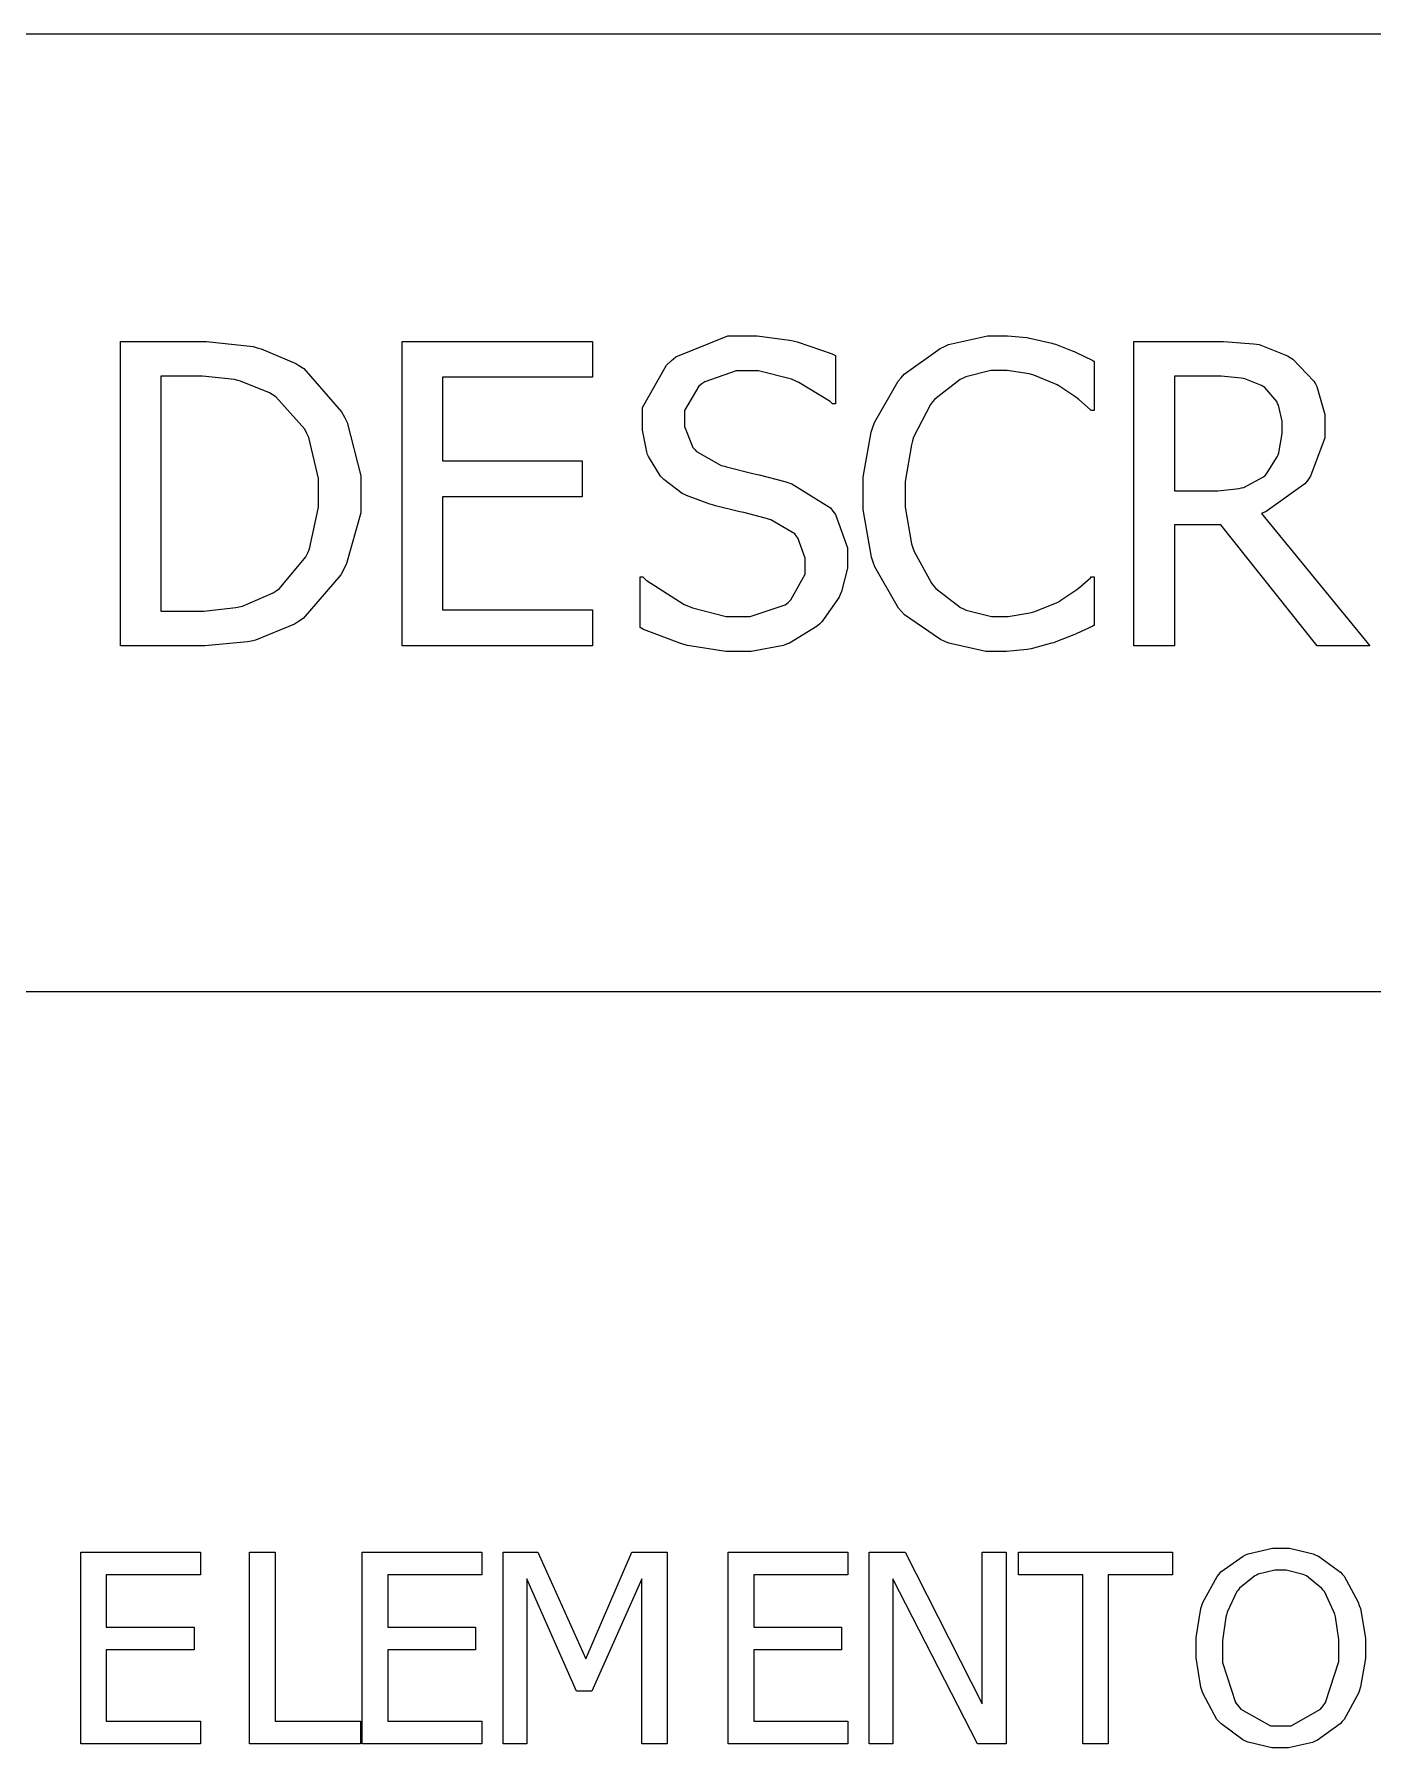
# Model space of a CAD drawing. Header units: millimetres. Extents: x 1974 to 2099, y 1386 to 1555.
# Drawn here: x 2086.174 to 2087.354, y 1488.356 to 1489.868 of the extents above; entities that cross this region are included whole.
import ezdxf

# ---------------------------------------------------------------- set-up
doc = ezdxf.new("R2010")
doc.units = ezdxf.units.MM
doc.layers.add('TEXTO', color=4, linetype='Continuous')

msp = doc.modelspace()

# ---------------------------------------------------------------- linework, layer by layer
at = {"layer": 'TEXTO', "color": 0}
for p, q in [((2098.7779, 1489.868), (2069.8934, 1489.868)), ((2086.2499, 1489.3284), (2086.2499, 1489.5971)), ((2086.2499, 1489.5971), (2086.3111, 1489.5971)), ((2086.3111, 1489.5971), (2086.3259, 1489.5971)), ((2086.3259, 1489.5971), (2086.3669, 1489.5924)), ((2086.3669, 1489.5924), (2086.3705, 1489.5914)), ((2086.4983, 1489.3284), (2086.4983, 1489.5971)), ((2086.4983, 1489.5971), (2086.6662, 1489.5971)), ((2086.6662, 1489.5971), (2086.6662, 1489.5654)), ((2086.7399, 1489.5835), (2086.7855, 1489.602)), ((2086.7855, 1489.602), (2086.8007, 1489.602)), ((2086.8007, 1489.602), (2086.8114, 1489.602)), ((2086.8114, 1489.602), (2086.84, 1489.5982)), ((2086.84, 1489.5982), (2086.8434, 1489.5975)), ((2086.8434, 1489.5975), (2086.8467, 1489.5968)), ((2086.8467, 1489.5968), (2086.8778, 1489.5861)), ((2086.973, 1489.5909), (2086.9767, 1489.5925)), ((2086.9767, 1489.5925), (2086.9803, 1489.5942)), ((2086.9803, 1489.5942), (2087.0146, 1489.602)), ((2087.0146, 1489.602), (2087.026, 1489.602)), ((2087.026, 1489.602), (2087.0323, 1489.602)), ((2087.0323, 1489.602), (2087.0493, 1489.6004)), ((2087.0493, 1489.6004), (2087.0513, 1489.5999)), ((2087.0513, 1489.5999), (2087.0532, 1489.5997)), ((2087.0532, 1489.5997), (2087.0715, 1489.5955)), ((2087.0715, 1489.5955), (2087.0732, 1489.5949)), ((2087.0732, 1489.5949), (2087.0747, 1489.5945)), ((2087.0747, 1489.5945), (2087.0894, 1489.5888)), ((2087.1439, 1489.3284), (2087.1439, 1489.5971)), ((2087.1439, 1489.5971), (2087.2133, 1489.5971)), ((2087.2133, 1489.5971), (2087.2228, 1489.5971)), ((2087.2228, 1489.5971), (2087.2493, 1489.595)), ((2087.2493, 1489.595), (2087.2519, 1489.5945)), ((2087.2519, 1489.5945), (2087.2544, 1489.5942)), ((2087.2544, 1489.5942), (2087.2792, 1489.5844)), ((2086.3705, 1489.5914), (2086.3741, 1489.5906)), ((2086.3741, 1489.5906), (2086.4047, 1489.5775)), ((2086.4047, 1489.5775), (2086.4072, 1489.5758)), ((2086.7314, 1489.5762), (2086.7357, 1489.5799)), ((2086.7357, 1489.5799), (2086.7399, 1489.5835)), ((2086.8778, 1489.5861), (2086.8807, 1489.5847)), ((2086.8807, 1489.5847), (2086.8807, 1489.5419)), ((2086.9412, 1489.568), (2086.973, 1489.5909)), ((2087.0894, 1489.5888), (2087.091, 1489.5881)), ((2087.091, 1489.5881), (2087.0924, 1489.5875)), ((2087.0924, 1489.5875), (2087.1075, 1489.5801)), ((2087.1075, 1489.5801), (2087.1089, 1489.5792)), ((2087.1089, 1489.5792), (2087.1089, 1489.5362)), ((2087.2792, 1489.5844), (2087.2816, 1489.5828)), ((2087.2816, 1489.5828), (2087.2839, 1489.5814)), ((2087.2839, 1489.5814), (2087.3024, 1489.5619)), ((2086.3128, 1489.5664), (2086.2856, 1489.5664)), ((2086.2856, 1489.5664), (2086.2856, 1489.3591)), ((2086.3223, 1489.5664), (2086.3128, 1489.5664)), ((2086.3506, 1489.5633), (2086.3223, 1489.5664)), ((2086.3533, 1489.5626), (2086.3506, 1489.5633)), ((2086.3559, 1489.5621), (2086.3533, 1489.5626)), ((2086.3813, 1489.5516), (2086.3559, 1489.5621)), ((2086.4072, 1489.5758), (2086.4115, 1489.573)), ((2086.4115, 1489.573), (2086.445, 1489.535)), ((2086.6662, 1489.5654), (2086.534, 1489.5654)), ((2086.534, 1489.5654), (2086.534, 1489.4917)), ((2086.7103, 1489.5388), (2086.7314, 1489.5762)), ((2086.793, 1489.5711), (2086.7653, 1489.5614)), ((2086.803, 1489.5711), (2086.793, 1489.5711)), ((2086.8127, 1489.5711), (2086.803, 1489.5711)), ((2086.8417, 1489.5638), (2086.8127, 1489.5711)), ((2086.8451, 1489.5623), (2086.8417, 1489.5638)), ((2086.8484, 1489.5609), (2086.8451, 1489.5623)), ((2086.915, 1489.5255), (2086.9358, 1489.5619)), ((2086.9358, 1489.5619), (2086.9385, 1489.5649)), ((2086.9385, 1489.5649), (2086.9412, 1489.568)), ((2086.9905, 1489.5633), (2086.9681, 1489.546)), ((2086.9931, 1489.5645), (2086.9905, 1489.5633)), ((2086.9956, 1489.5657), (2086.9931, 1489.5645)), ((2087.0175, 1489.5714), (2086.9956, 1489.5657)), ((2087.0256, 1489.5714), (2087.0175, 1489.5714)), ((2087.032, 1489.5714), (2087.0256, 1489.5714)), ((2087.0515, 1489.5685), (2087.032, 1489.5714)), ((2087.0536, 1489.5678), (2087.0515, 1489.5685)), ((2087.0555, 1489.5673), (2087.0536, 1489.5678)), ((2087.0742, 1489.5596), (2087.0555, 1489.5673)), ((2087.215, 1489.5664), (2087.1797, 1489.5664)), ((2087.1797, 1489.5664), (2087.1797, 1489.4651)), ((2087.2208, 1489.5664), (2087.215, 1489.5664)), ((2087.2384, 1489.5647), (2087.2208, 1489.5664)), ((2087.2401, 1489.5644), (2087.2384, 1489.5647)), ((2087.2418, 1489.5641), (2087.2401, 1489.5644)), ((2087.2565, 1489.558), (2087.2418, 1489.5641)), ((2087.3024, 1489.5619), (2087.3039, 1489.5595)), ((2086.3837, 1489.5502), (2086.3813, 1489.5516)), ((2086.387, 1489.5481), (2086.3837, 1489.5502)), ((2086.4126, 1489.5196), (2086.387, 1489.5481)), ((2086.7602, 1489.5576), (2086.7475, 1489.536)), ((2086.7628, 1489.5595), (2086.7602, 1489.5576)), ((2086.7653, 1489.5614), (2086.7628, 1489.5595)), ((2086.8758, 1489.5439), (2086.8484, 1489.5609)), ((2087.076, 1489.5586), (2087.0742, 1489.5596)), ((2087.0777, 1489.5577), (2087.076, 1489.5586)), ((2087.0927, 1489.5477), (2087.0777, 1489.5577)), ((2087.094, 1489.5466), (2087.0927, 1489.5477)), ((2087.0952, 1489.5457), (2087.094, 1489.5466)), ((2087.2577, 1489.5572), (2087.2565, 1489.558)), ((2087.2592, 1489.5563), (2087.2577, 1489.5572)), ((2087.2699, 1489.5439), (2087.2592, 1489.5563)), ((2087.3039, 1489.5595), (2087.3052, 1489.5572)), ((2087.3052, 1489.5572), (2087.3121, 1489.5324)), ((2086.445, 1489.535), (2086.4475, 1489.5302)), ((2086.7103, 1489.5251), (2086.7103, 1489.5388)), ((2086.7475, 1489.536), (2086.7475, 1489.5288)), ((2086.8779, 1489.5419), (2086.8758, 1489.5439)), ((2086.8807, 1489.5419), (2086.8779, 1489.5419)), ((2086.9643, 1489.5415), (2086.9495, 1489.5126)), ((2086.9662, 1489.5437), (2086.9643, 1489.5415)), ((2086.9681, 1489.546), (2086.9662, 1489.5437)), ((2087.1053, 1489.5369), (2087.0952, 1489.5457)), ((2087.1061, 1489.5362), (2087.1053, 1489.5369)), ((2087.1089, 1489.5362), (2087.1061, 1489.5362)), ((2087.2706, 1489.5423), (2087.2699, 1489.5439)), ((2087.2713, 1489.5409), (2087.2706, 1489.5423)), ((2087.2747, 1489.5267), (2087.2713, 1489.5409)), ((2087.3121, 1489.5324), (2087.3121, 1489.5242)), ((2086.4144, 1489.5159), (2086.4126, 1489.5196)), ((2086.4475, 1489.5302), (2086.4498, 1489.5255)), ((2086.4498, 1489.5255), (2086.4618, 1489.4783)), ((2086.7103, 1489.5187), (2086.7103, 1489.5251)), ((2086.7141, 1489.4995), (2086.7103, 1489.5187)), ((2086.7475, 1489.5288), (2086.7475, 1489.5221)), ((2086.7475, 1489.5221), (2086.7549, 1489.5033)), ((2086.905, 1489.4772), (2086.9122, 1489.5171)), ((2086.9122, 1489.5171), (2086.9136, 1489.5213)), ((2086.9136, 1489.5213), (2086.915, 1489.5255)), ((2087.2747, 1489.5215), (2087.2747, 1489.5267)), ((2087.2747, 1489.5159), (2087.2747, 1489.5215)), ((2087.2747, 1489.5215), (2087.2747, 1489.5215)), ((2087.3121, 1489.5242), (2087.3121, 1489.5119)), ((2086.416, 1489.5124), (2086.4144, 1489.5159)), ((2086.4246, 1489.4762), (2086.416, 1489.5124)), ((2086.7549, 1489.5033), (2086.7565, 1489.5016)), ((2086.7565, 1489.5016), (2086.758, 1489.5)), ((2086.9475, 1489.5057), (2086.9422, 1489.4734)), ((2086.9485, 1489.5092), (2086.9475, 1489.5057)), ((2086.9495, 1489.5126), (2086.9485, 1489.5092)), ((2087.2716, 1489.4987), (2087.2747, 1489.5159)), ((2087.3121, 1489.5119), (2087.2996, 1489.4781)), ((2086.534, 1489.4917), (2086.6572, 1489.4917)), ((2086.6572, 1489.4917), (2086.6572, 1489.46)), ((2086.7149, 1489.4974), (2086.7141, 1489.4995)), ((2086.7157, 1489.4955), (2086.7149, 1489.4974)), ((2086.7263, 1489.4781), (2086.7157, 1489.4955)), ((2086.758, 1489.5), (2086.7798, 1489.4876)), ((2086.7798, 1489.4876), (2086.7827, 1489.4869)), ((2086.7827, 1489.4869), (2086.7845, 1489.4864)), ((2086.7845, 1489.4864), (2086.8076, 1489.4805)), ((2087.2609, 1489.4801), (2087.2703, 1489.4952)), ((2087.2703, 1489.4952), (2087.271, 1489.4969)), ((2087.271, 1489.4969), (2087.2716, 1489.4987)), ((2086.4246, 1489.463), (2086.4246, 1489.4762)), ((2086.4618, 1489.4783), (2086.4618, 1489.4625)), ((2086.7278, 1489.4766), (2086.7263, 1489.4781)), ((2086.7291, 1489.4751), (2086.7278, 1489.4766)), ((2086.7454, 1489.4629), (2086.7291, 1489.4751)), ((2086.8076, 1489.4805), (2086.8104, 1489.4798)), ((2086.8104, 1489.4798), (2086.8132, 1489.4793)), ((2086.8132, 1489.4793), (2086.8358, 1489.4734)), ((2086.8358, 1489.4734), (2086.8377, 1489.4728)), ((2086.8377, 1489.4728), (2086.8422, 1489.4715)), ((2086.8422, 1489.4715), (2086.8761, 1489.4501)), ((2086.905, 1489.4625), (2086.905, 1489.4772)), ((2086.9422, 1489.4734), (2086.9422, 1489.4625)), ((2087.2407, 1489.4682), (2087.2582, 1489.4775)), ((2087.2582, 1489.4775), (2087.2596, 1489.4788)), ((2087.2596, 1489.4788), (2087.2609, 1489.4801)), ((2087.2946, 1489.4715), (2087.2606, 1489.447)), ((2087.2972, 1489.4747), (2087.2946, 1489.4715)), ((2087.2996, 1489.4781), (2087.2972, 1489.4747)), ((2086.4246, 1489.4508), (2086.4246, 1489.463)), ((2086.4246, 1489.463), (2086.4246, 1489.463)), ((2086.4618, 1489.4625), (2086.4618, 1489.4459)), ((2086.4618, 1489.4625), (2086.4618, 1489.4625)), ((2086.6572, 1489.46), (2086.534, 1489.46)), ((2086.534, 1489.46), (2086.534, 1489.3602)), ((2086.7473, 1489.462), (2086.7454, 1489.4629)), ((2086.7491, 1489.461), (2086.7473, 1489.462)), ((2086.7699, 1489.4534), (2086.7491, 1489.461)), ((2086.905, 1489.4486), (2086.905, 1489.4625)), ((2086.9422, 1489.4625), (2086.9422, 1489.4507)), ((2087.1797, 1489.4651), (2087.211, 1489.4651)), ((2087.211, 1489.4651), (2087.2179, 1489.4651)), ((2087.2179, 1489.4651), (2087.2366, 1489.4674)), ((2087.2366, 1489.4674), (2087.2387, 1489.4677)), ((2087.2387, 1489.4677), (2087.2407, 1489.4682)), ((2086.4167, 1489.4141), (2086.4246, 1489.4508)), ((2086.4618, 1489.4459), (2086.4493, 1489.401)), ((2086.7722, 1489.4527), (2086.7699, 1489.4534)), ((2086.7747, 1489.4521), (2086.7722, 1489.4527)), ((2086.7963, 1489.4467), (2086.7747, 1489.4521)), ((2086.798, 1489.4464), (2086.7963, 1489.4467)), ((2086.7997, 1489.446), (2086.798, 1489.4464)), ((2086.8186, 1489.4412), (2086.7997, 1489.446)), ((2086.8207, 1489.4405), (2086.8186, 1489.4412)), ((2086.8761, 1489.4501), (2086.8784, 1489.4472)), ((2086.8784, 1489.4472), (2086.8805, 1489.4444)), ((2086.8805, 1489.4444), (2086.8912, 1489.4148)), ((2086.9124, 1489.4067), (2086.905, 1489.4486)), ((2086.9422, 1489.4507), (2086.9477, 1489.4184)), ((2087.2606, 1489.447), (2087.2563, 1489.4453)), ((2087.2563, 1489.4453), (2087.3519, 1489.3284)), ((2087.2563, 1489.4453), (2087.2563, 1489.4453)), ((2086.8235, 1489.4397), (2086.8207, 1489.4405)), ((2086.8447, 1489.4272), (2086.8235, 1489.4397)), ((2086.846, 1489.4254), (2086.8447, 1489.4272)), ((2087.2204, 1489.4353), (2087.1797, 1489.4353)), ((2087.1797, 1489.4353), (2087.1797, 1489.3284)), ((2087.3056, 1489.3284), (2087.2204, 1489.4353)), ((2086.4135, 1489.4071), (2086.4152, 1489.4106)), ((2086.4152, 1489.4106), (2086.4167, 1489.4141)), ((2086.8473, 1489.4238), (2086.846, 1489.4254)), ((2086.8539, 1489.4059), (2086.8473, 1489.4238)), ((2086.8912, 1489.4148), (2086.8912, 1489.4049)), ((2086.9477, 1489.4184), (2086.9489, 1489.4149)), ((2086.9489, 1489.4149), (2086.95, 1489.4117)), ((2086.95, 1489.4117), (2086.9652, 1489.3836)), ((2086.3903, 1489.3791), (2086.4135, 1489.4071)), ((2086.4468, 1489.3961), (2086.4443, 1489.3912)), ((2086.4493, 1489.401), (2086.4468, 1489.3961)), ((2086.8539, 1489.3994), (2086.8539, 1489.4059)), ((2086.8539, 1489.3918), (2086.8539, 1489.3994)), ((2086.8912, 1489.3971), (2086.8858, 1489.3764)), ((2086.8912, 1489.4049), (2086.8912, 1489.3971)), ((2086.9138, 1489.4023), (2086.9124, 1489.4067)), ((2086.9153, 1489.398), (2086.9138, 1489.4023)), ((2086.9361, 1489.3616), (2086.9153, 1489.398)), ((2086.4443, 1489.3912), (2086.411, 1489.3527)), ((2086.7083, 1489.3445), (2086.7083, 1489.3892)), ((2086.7083, 1489.3892), (2086.7108, 1489.3892)), ((2086.7108, 1489.3892), (2086.7137, 1489.3864)), ((2086.7137, 1489.3864), (2086.7471, 1489.365)), ((2086.8413, 1489.3689), (2086.8539, 1489.3918)), ((2086.9652, 1489.3836), (2086.9671, 1489.3813)), ((2086.9671, 1489.3813), (2086.969, 1489.3791)), ((2087.096, 1489.3801), (2087.1055, 1489.3885)), ((2087.1055, 1489.3885), (2087.1062, 1489.3892)), ((2087.1062, 1489.3892), (2087.1089, 1489.3892)), ((2087.1089, 1489.3892), (2087.1089, 1489.3466)), ((2086.3575, 1489.3635), (2086.3847, 1489.3753)), ((2086.3847, 1489.3753), (2086.3872, 1489.3769)), ((2086.3872, 1489.3769), (2086.3903, 1489.3791)), ((2086.8363, 1489.3647), (2086.8388, 1489.3668)), ((2086.8388, 1489.3668), (2086.8413, 1489.3689)), ((2086.8837, 1489.3713), (2086.8686, 1489.3497)), ((2086.8848, 1489.3738), (2086.8837, 1489.3713)), ((2086.8858, 1489.3764), (2086.8848, 1489.3738)), ((2086.969, 1489.3791), (2086.991, 1489.3623)), ((2087.0565, 1489.3587), (2087.076, 1489.3668)), ((2087.076, 1489.3668), (2087.0778, 1489.3677)), ((2087.0778, 1489.3677), (2087.0794, 1489.3687)), ((2087.0794, 1489.3687), (2087.0936, 1489.3782)), ((2087.0936, 1489.3782), (2087.0949, 1489.3792)), ((2087.0949, 1489.3792), (2087.096, 1489.3801)), ((2086.2856, 1489.3591), (2086.3128, 1489.3591)), ((2086.3128, 1489.3591), (2086.3233, 1489.3591)), ((2086.3233, 1489.3591), (2086.3516, 1489.3623)), ((2086.3516, 1489.3623), (2086.3546, 1489.3629)), ((2086.3546, 1489.3629), (2086.3575, 1489.3635)), ((2086.411, 1489.3527), (2086.4069, 1489.3499)), ((2086.534, 1489.3602), (2086.6662, 1489.3602)), ((2086.6662, 1489.3602), (2086.6662, 1489.3284)), ((2086.7471, 1489.365), (2086.7509, 1489.3635)), ((2086.7509, 1489.3635), (2086.7545, 1489.362)), ((2086.7545, 1489.362), (2086.7842, 1489.3543)), ((2086.7842, 1489.3543), (2086.794, 1489.3543)), ((2086.794, 1489.3543), (2086.8052, 1489.3543)), ((2086.8052, 1489.3543), (2086.8363, 1489.3647)), ((2086.9388, 1489.3587), (2086.9361, 1489.3616)), ((2086.9414, 1489.3558), (2086.9388, 1489.3587)), ((2086.9733, 1489.3339), (2086.9414, 1489.3558)), ((2086.991, 1489.3623), (2086.9935, 1489.3611)), ((2086.9935, 1489.3611), (2086.996, 1489.36)), ((2086.996, 1489.36), (2087.0181, 1489.3543)), ((2087.0181, 1489.3543), (2087.0256, 1489.3543)), ((2087.0256, 1489.3543), (2087.0328, 1489.3543)), ((2087.0328, 1489.3543), (2087.0521, 1489.3575)), ((2087.0521, 1489.3575), (2087.0543, 1489.3581)), ((2087.0543, 1489.3581), (2087.0565, 1489.3587)), ((2086.4034, 1489.3477), (2086.3689, 1489.3335)), ((2086.4069, 1489.3499), (2086.4034, 1489.3477)), ((2086.7113, 1489.343), (2086.7083, 1489.3445)), ((2086.7434, 1489.3307), (2086.7113, 1489.343)), ((2086.8645, 1489.3459), (2086.8401, 1489.3309)), ((2086.8667, 1489.3478), (2086.8645, 1489.3459)), ((2086.8686, 1489.3497), (2086.8667, 1489.3478)), ((2087.0909, 1489.3381), (2087.0751, 1489.3319)), ((2087.0923, 1489.3387), (2087.0909, 1489.3381)), ((2087.0935, 1489.3394), (2087.0923, 1489.3387)), ((2087.1075, 1489.3459), (2087.0935, 1489.3394)), ((2087.1089, 1489.3466), (2087.1075, 1489.3459)), ((2086.3118, 1489.3284), (2086.2499, 1489.3284)), ((2086.3243, 1489.3284), (2086.3118, 1489.3284)), ((2086.3619, 1489.332), (2086.3243, 1489.3284)), ((2086.3654, 1489.3327), (2086.3619, 1489.332)), ((2086.3689, 1489.3335), (2086.3654, 1489.3327)), ((2086.6662, 1489.3284), (2086.4983, 1489.3284)), ((2086.6662, 1489.3284), (2086.6662, 1489.3284)), ((2086.7468, 1489.3296), (2086.7434, 1489.3307)), ((2086.7502, 1489.3286), (2086.7468, 1489.3296)), ((2086.784, 1489.3235), (2086.7502, 1489.3286)), ((2086.7966, 1489.3235), (2086.784, 1489.3235)), ((2086.8061, 1489.3235), (2086.7966, 1489.3235)), ((2086.7966, 1489.3235), (2086.7966, 1489.3235)), ((2086.8346, 1489.3288), (2086.8061, 1489.3235)), ((2086.8374, 1489.3298), (2086.8346, 1489.3288)), ((2086.8401, 1489.3309), (2086.8374, 1489.3298)), ((2086.977, 1489.3323), (2086.9733, 1489.3339)), ((2086.9806, 1489.3309), (2086.977, 1489.3323)), ((2087.0133, 1489.3235), (2086.9806, 1489.3309)), ((2087.0254, 1489.3235), (2087.0133, 1489.3235)), ((2087.0314, 1489.3235), (2087.0254, 1489.3235)), ((2087.0254, 1489.3235), (2087.0254, 1489.3235)), ((2087.0498, 1489.3252), (2087.0314, 1489.3235)), ((2087.0515, 1489.3255), (2087.0498, 1489.3252)), ((2087.0532, 1489.3259), (2087.0515, 1489.3255)), ((2087.0712, 1489.3307), (2087.0532, 1489.3259)), ((2087.0732, 1489.3312), (2087.0712, 1489.3307)), ((2087.0751, 1489.3319), (2087.0732, 1489.3312)), ((2087.1797, 1489.3284), (2087.1439, 1489.3284)), ((2087.3519, 1489.3284), (2087.3056, 1489.3284)), ((2098.7779, 1489.0232), (2069.8934, 1489.0232)), ((2086.2148, 1488.3598), (2086.2148, 1488.5287)), ((2086.2148, 1488.5287), (2086.3205, 1488.5287)), ((2086.3205, 1488.5287), (2086.3205, 1488.5087)), ((2086.3638, 1488.3598), (2086.3638, 1488.5287)), ((2086.3638, 1488.5287), (2086.3863, 1488.5287)), ((2086.3863, 1488.5287), (2086.3863, 1488.3798)), ((2086.4632, 1488.3598), (2086.4632, 1488.5287)), ((2086.4632, 1488.5287), (2086.5687, 1488.5287)), ((2086.5687, 1488.5287), (2086.5687, 1488.5087)), ((2086.5874, 1488.3598), (2086.5874, 1488.5287)), ((2086.5874, 1488.5287), (2086.6181, 1488.5287)), ((2086.6181, 1488.5287), (2086.6603, 1488.4347)), ((2086.6603, 1488.4347), (2086.701, 1488.5287)), ((2086.701, 1488.5287), (2086.7321, 1488.5287)), ((2086.7321, 1488.5287), (2086.7321, 1488.3598)), ((2086.7321, 1488.5287), (2086.7321, 1488.5287)), ((2086.786, 1488.3598), (2086.786, 1488.5287)), ((2086.786, 1488.5287), (2086.8916, 1488.5287)), ((2086.8916, 1488.5287), (2086.8916, 1488.5087)), ((2086.9102, 1488.3598), (2086.9102, 1488.5287)), ((2086.9102, 1488.5287), (2086.9421, 1488.5287)), ((2086.9421, 1488.5287), (2087.0101, 1488.395)), ((2087.0101, 1488.395), (2087.0101, 1488.5287)), ((2087.0101, 1488.5287), (2087.0311, 1488.5287)), ((2087.0311, 1488.5287), (2087.0311, 1488.3598)), ((2087.0311, 1488.5287), (2087.0311, 1488.5287)), ((2087.042, 1488.5087), (2087.042, 1488.5287)), ((2087.042, 1488.5287), (2087.1779, 1488.5287)), ((2087.1779, 1488.5287), (2087.1779, 1488.5087)), ((2087.2204, 1488.5113), (2087.2401, 1488.5254)), ((2087.2401, 1488.5254), (2087.2424, 1488.5264)), ((2087.2424, 1488.5264), (2087.2446, 1488.5274)), ((2087.2446, 1488.5274), (2087.2661, 1488.5323)), ((2087.2661, 1488.5323), (2087.2732, 1488.5323)), ((2087.2732, 1488.5323), (2087.281, 1488.5323)), ((2087.281, 1488.5323), (2087.302, 1488.5273)), ((2087.302, 1488.5273), (2087.3043, 1488.5262)), ((2087.3043, 1488.5262), (2087.3065, 1488.5253)), ((2087.3065, 1488.5253), (2087.326, 1488.5112)), ((2086.3205, 1488.5087), (2086.2374, 1488.5087)), ((2086.2374, 1488.5087), (2086.2374, 1488.4625)), ((2086.5687, 1488.5087), (2086.4857, 1488.5087)), ((2086.4857, 1488.5087), (2086.4857, 1488.4625)), ((2086.6521, 1488.4063), (2086.6084, 1488.5054)), ((2086.6084, 1488.5054), (2086.6084, 1488.3598)), ((2086.7097, 1488.5054), (2086.6657, 1488.4063)), ((2086.7097, 1488.3598), (2086.7097, 1488.5054)), ((2086.8916, 1488.5087), (2086.8085, 1488.5087)), ((2086.8085, 1488.5087), (2086.8085, 1488.4625)), ((2087.0058, 1488.3598), (2086.9312, 1488.5054)), ((2086.9312, 1488.5054), (2086.9312, 1488.3598)), ((2087.0988, 1488.5087), (2087.042, 1488.5087)), ((2087.0988, 1488.3598), (2087.0988, 1488.5087)), ((2087.1779, 1488.5087), (2087.1212, 1488.5087)), ((2087.1212, 1488.5087), (2087.1212, 1488.3598)), ((2087.2047, 1488.4843), (2087.2172, 1488.5074)), ((2087.2172, 1488.5074), (2087.2189, 1488.5093)), ((2087.2189, 1488.5093), (2087.2204, 1488.5113)), ((2087.2504, 1488.5079), (2087.2369, 1488.4969)), ((2087.2519, 1488.5085), (2087.2504, 1488.5079)), ((2087.2534, 1488.5093), (2087.2519, 1488.5085)), ((2087.268, 1488.5128), (2087.2534, 1488.5093)), ((2087.2733, 1488.5128), (2087.268, 1488.5128)), ((2087.2782, 1488.5128), (2087.2733, 1488.5128)), ((2087.293, 1488.5092), (2087.2782, 1488.5128)), ((2087.2946, 1488.5085), (2087.293, 1488.5092)), ((2087.2962, 1488.5078), (2087.2946, 1488.5085)), ((2087.3096, 1488.4968), (2087.2962, 1488.5078)), ((2087.326, 1488.5112), (2087.3276, 1488.5093)), ((2087.3276, 1488.5093), (2087.3292, 1488.5075)), ((2087.3276, 1488.5093), (2087.3276, 1488.5093)), ((2087.3292, 1488.5075), (2087.3417, 1488.4846)), ((2087.2346, 1488.494), (2087.2261, 1488.4759)), ((2087.2357, 1488.4954), (2087.2346, 1488.494)), ((2087.2369, 1488.4969), (2087.2357, 1488.4954)), ((2087.3108, 1488.4954), (2087.3096, 1488.4968)), ((2087.3118, 1488.494), (2087.3108, 1488.4954)), ((2087.3203, 1488.4761), (2087.3118, 1488.494)), ((2087.1986, 1488.4535), (2087.203, 1488.479)), ((2087.203, 1488.479), (2087.2038, 1488.4816)), ((2087.2038, 1488.4816), (2087.2047, 1488.4843)), ((2087.2256, 1488.4736), (2087.2249, 1488.4715)), ((2087.2261, 1488.4759), (2087.2256, 1488.4736)), ((2087.321, 1488.474), (2087.3203, 1488.4761)), ((2087.3215, 1488.4718), (2087.321, 1488.474)), ((2087.3417, 1488.4846), (2087.3426, 1488.4818)), ((2087.3426, 1488.4818), (2087.3436, 1488.4791)), ((2087.3436, 1488.4791), (2087.348, 1488.4529)), ((2086.2374, 1488.4625), (2086.3148, 1488.4625)), ((2086.3148, 1488.4625), (2086.3148, 1488.4425)), ((2086.4857, 1488.4625), (2086.5632, 1488.4625)), ((2086.5632, 1488.4625), (2086.5632, 1488.4425)), ((2086.8085, 1488.4625), (2086.8859, 1488.4625)), ((2086.8859, 1488.4625), (2086.8859, 1488.4425)), ((2087.2249, 1488.4715), (2087.222, 1488.451)), ((2087.3246, 1488.4516), (2087.3215, 1488.4718)), ((2087.1986, 1488.4441), (2087.1986, 1488.4535)), ((2087.1986, 1488.4356), (2087.1986, 1488.4441)), ((2087.222, 1488.451), (2087.222, 1488.4441)), ((2087.222, 1488.4441), (2087.222, 1488.4314)), ((2087.3246, 1488.4441), (2087.3246, 1488.4516)), ((2087.3246, 1488.4322), (2087.3246, 1488.4441)), ((2087.3246, 1488.4441), (2087.3246, 1488.4441)), ((2087.348, 1488.4529), (2087.348, 1488.4441)), ((2087.348, 1488.4441), (2087.348, 1488.4349)), ((2086.3148, 1488.4425), (2086.2374, 1488.4425)), ((2086.2374, 1488.4425), (2086.2374, 1488.3798)), ((2086.5632, 1488.4425), (2086.4857, 1488.4425)), ((2086.4857, 1488.4425), (2086.4857, 1488.3798)), ((2086.8859, 1488.4425), (2086.8085, 1488.4425)), ((2086.8085, 1488.4425), (2086.8085, 1488.3798)), ((2087.203, 1488.4098), (2087.1986, 1488.4356)), ((2087.222, 1488.4314), (2087.2335, 1488.3963)), ((2087.3129, 1488.3963), (2087.3246, 1488.4322)), ((2087.348, 1488.4349), (2087.3436, 1488.4099)), ((2086.6657, 1488.4063), (2086.6521, 1488.4063)), ((2087.2038, 1488.407), (2087.203, 1488.4098)), ((2087.2046, 1488.4043), (2087.2038, 1488.407)), ((2087.2171, 1488.3812), (2087.2046, 1488.4043)), ((2087.3419, 1488.4044), (2087.3293, 1488.3812)), ((2087.3427, 1488.4071), (2087.3419, 1488.4044)), ((2087.3436, 1488.4099), (2087.3427, 1488.4071)), ((2087.2335, 1488.3963), (2087.2358, 1488.3933)), ((2087.2358, 1488.3933), (2087.2382, 1488.3904)), ((2087.2382, 1488.3904), (2087.2644, 1488.3757)), ((2087.2826, 1488.3757), (2087.3084, 1488.3904)), ((2087.3084, 1488.3904), (2087.3108, 1488.3933)), ((2087.3108, 1488.3933), (2087.3129, 1488.3963)), ((2086.2374, 1488.3798), (2086.3205, 1488.3798)), ((2086.3205, 1488.3798), (2086.3205, 1488.3598)), ((2086.3863, 1488.3798), (2086.4617, 1488.3798)), ((2086.4617, 1488.3798), (2086.4617, 1488.3598)), ((2086.4617, 1488.3798), (2086.4617, 1488.3798)), ((2086.4857, 1488.3798), (2086.5687, 1488.3798)), ((2086.5687, 1488.3798), (2086.5687, 1488.3598)), ((2086.8085, 1488.3798), (2086.8916, 1488.3798)), ((2086.8916, 1488.3798), (2086.8916, 1488.3598)), ((2087.2187, 1488.3793), (2087.2171, 1488.3812)), ((2087.2204, 1488.3775), (2087.2187, 1488.3793)), ((2087.24, 1488.3631), (2087.2204, 1488.3775)), ((2087.2644, 1488.3757), (2087.2733, 1488.3757)), ((2087.2733, 1488.3757), (2087.2826, 1488.3757)), ((2087.3259, 1488.3774), (2087.3058, 1488.3629)), ((2087.3276, 1488.3793), (2087.3259, 1488.3774)), ((2087.3293, 1488.3812), (2087.3276, 1488.3793)), ((2086.3205, 1488.3598), (2086.2148, 1488.3598)), ((2086.3205, 1488.3598), (2086.3205, 1488.3598)), ((2086.4617, 1488.3598), (2086.3638, 1488.3598)), ((2086.5687, 1488.3598), (2086.4632, 1488.3598)), ((2086.5687, 1488.3598), (2086.5687, 1488.3598)), ((2086.6084, 1488.3598), (2086.5874, 1488.3598)), ((2086.7321, 1488.3598), (2086.7097, 1488.3598)), ((2086.8916, 1488.3598), (2086.786, 1488.3598)), ((2086.8916, 1488.3598), (2086.8916, 1488.3598)), ((2086.9312, 1488.3598), (2086.9102, 1488.3598)), ((2087.0311, 1488.3598), (2087.0058, 1488.3598)), ((2087.1212, 1488.3598), (2087.0988, 1488.3598)), ((2087.1212, 1488.3598), (2087.1212, 1488.3598)), ((2087.2423, 1488.3621), (2087.24, 1488.3631)), ((2087.2446, 1488.3611), (2087.2423, 1488.3621)), ((2087.2654, 1488.3563), (2087.2446, 1488.3611)), ((2087.2732, 1488.3563), (2087.2654, 1488.3563)), ((2087.2802, 1488.3563), (2087.2732, 1488.3563)), ((2087.3013, 1488.361), (2087.2802, 1488.3563)), ((2087.3036, 1488.3619), (2087.3013, 1488.361)), ((2087.3058, 1488.3629), (2087.3036, 1488.3619))]:
    msp.add_line(p, q, dxfattribs=at)

doc.saveas('drawing.dxf')
